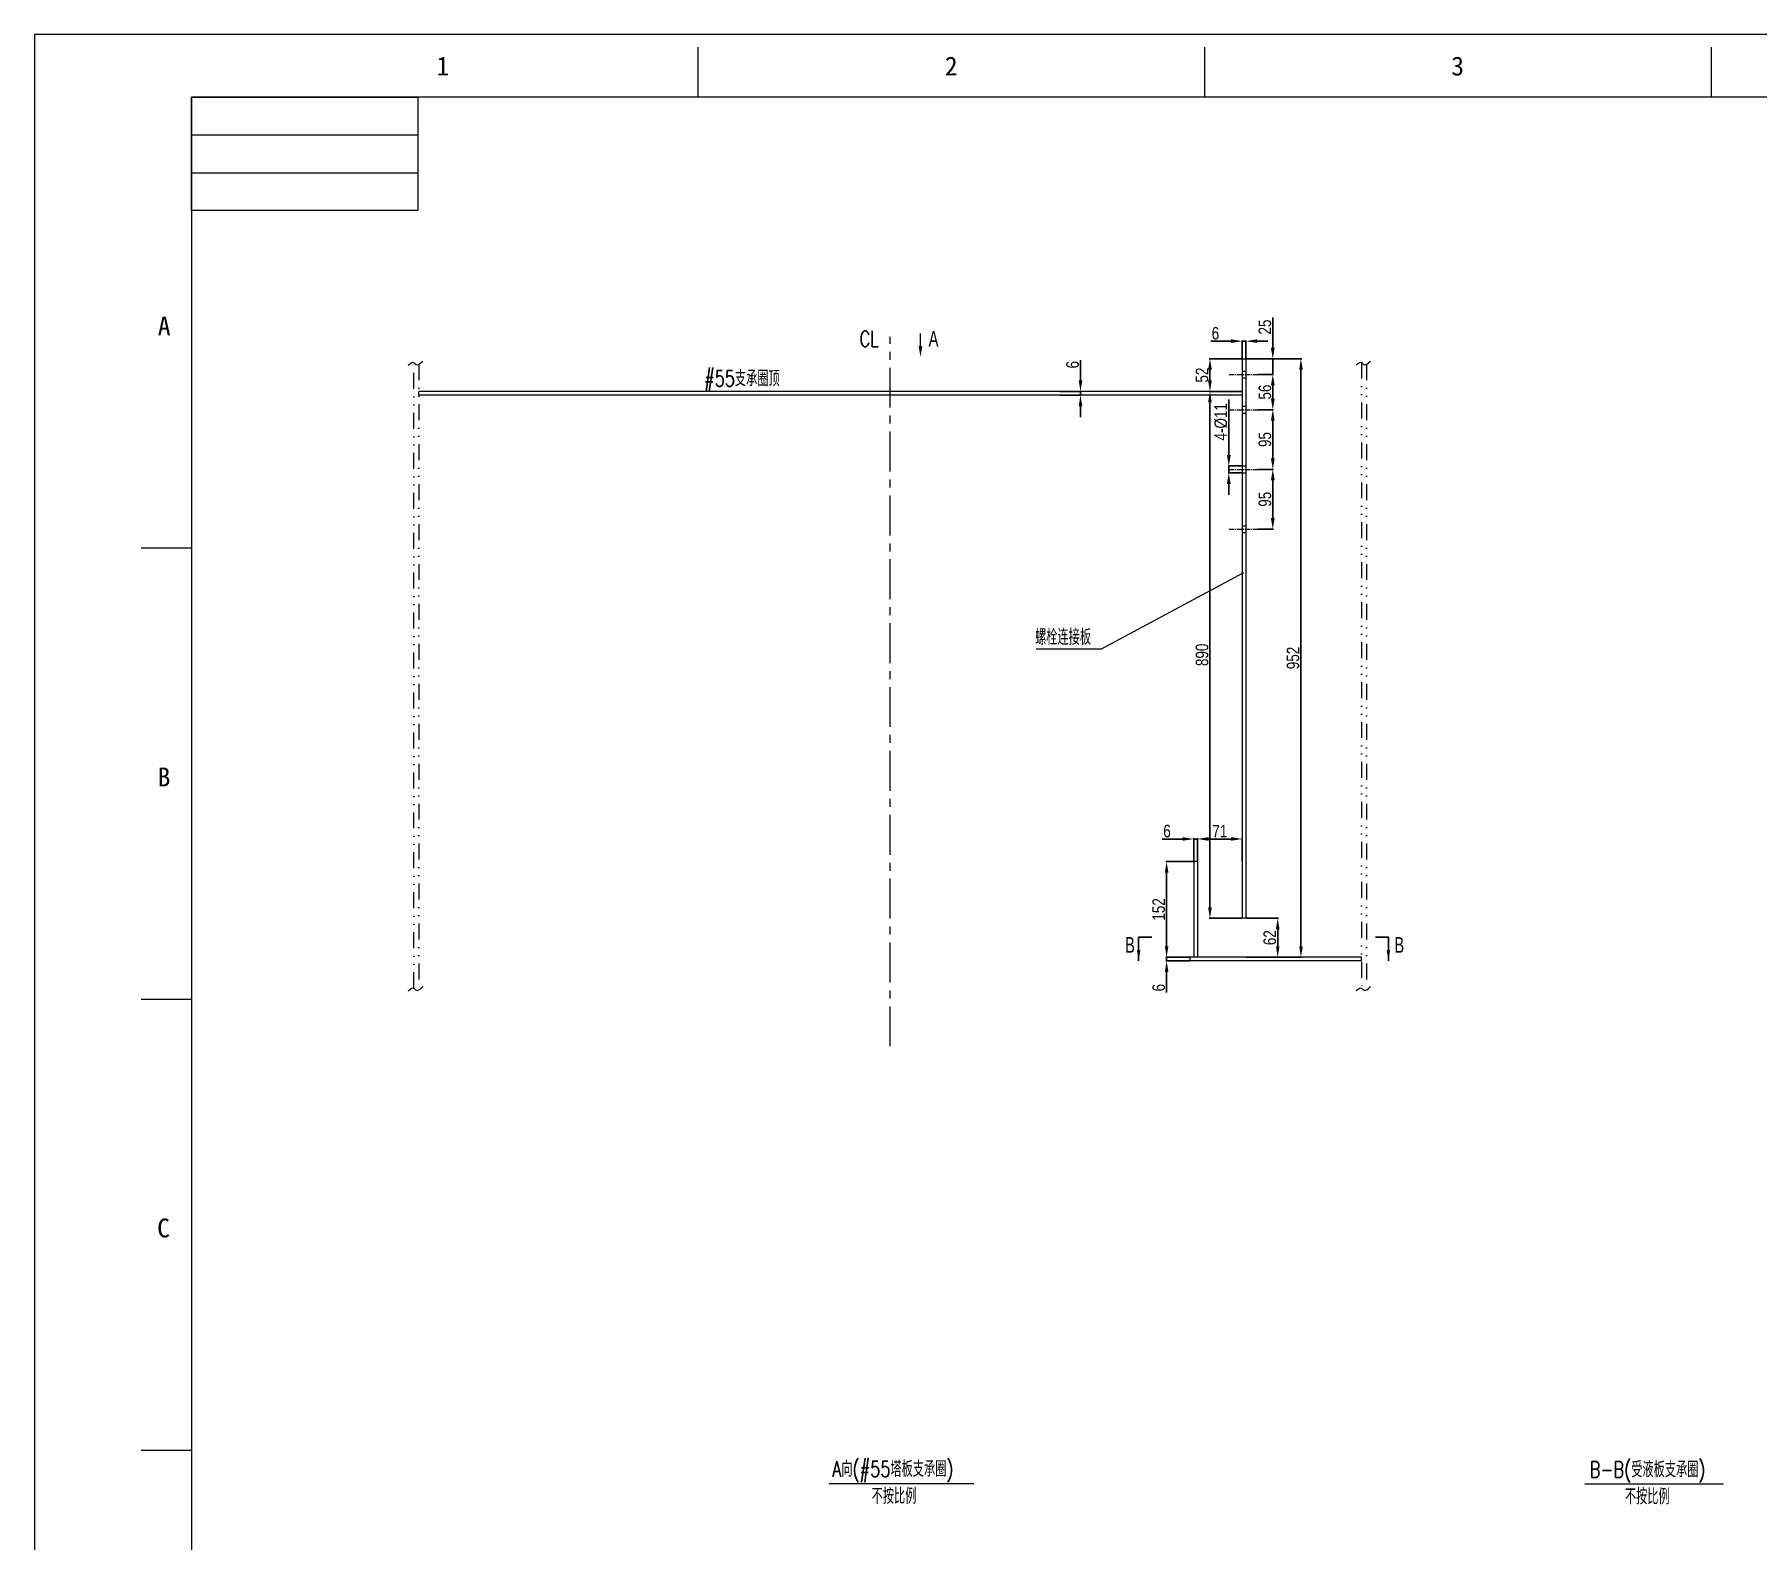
# Model space of a CAD drawing. Header units: millimetres. Extents: x 8160 to 405605, y -30951 to 80400.
# Drawn here: x 358507 to 369472, y 20978 to 30562 of the extents above; entities that cross this region are included whole.
import ezdxf

# ---------------------------------------------------------------- set-up
doc = ezdxf.new("R2010")
doc.units = ezdxf.units.MM
doc.linetypes.add('CENTER', pattern=[50.8, 31.75, -6.35, 6.35, -6.35])
doc.linetypes.add('DIVIDE', pattern=[31.75, 12.7, -6.35, 0, -6.35, 0, -6.35])
doc.layers.get('0').update_dxf_attribs({"lineweight": 13})
doc.layers.get('Defpoints').update_dxf_attribs({"lineweight": 13})
for name, color, linetype, lineweight in [('bh', 7, 'Continuous', 13), ('CENTER', 1, 'CENTER', 13), ('DIM', 7, 'Continuous', 13), ('DIVIDE', 3, 'DIVIDE', 13), ('PROFILE', 4, 'Continuous', 15), ('SEE', 2, 'Continuous', 13)]:
    doc.layers.add(name, color=color, linetype=linetype, lineweight=lineweight)
doc.styles.add('HZ', font='txt.shx', dxfattribs={"width": 0.75, "bigfont": 'tcc_hzdx.shx'})
doc.styles.add('HZDX', font='tcc_simp.shx', dxfattribs={"width": 0.8, "height": 80, "bigfont": 'hzdx.shx'})
doc.styles.add('图签', font='SimSun.ttf', dxfattribs={"height": 3})
doc.dimstyles.new('uni', dxfattribs={"dimtxt": 90, "dimasz": 70, "dimexe": 5, "dimexo": 0.625, "dimgap": 10, "dimtad": 1, "dimdec": 0, "dimdsep": 46, "dimtxsty": 'HZDX', "dimcen": 2.5, "dimadec": 0, "dimazin": 0, "dimtfac": 1, "dimtdec": 0, "dimtmove": 0, "dimatfit": 3, "dimfxl": 0, "dimarcsym": 0})

# ---------------------------------------------------------------- blocks, each defined once
blk = doc.blocks.new('*D334')
at = {"layer": 'Defpoints', "color": 0}
for p in [(365987, 28498), (366192, 28498), (366194, 28290)]:
    blk.add_point(p, dxfattribs=at)
at = {"layer": 'DIM', "color": 0, "lineweight": -2}
for p, q in [((366191, 28498), (365982, 28498)), ((365987, 28360), (365987, 28428)), ((366194, 28290), (365982, 28290))]:
    blk.add_line(p, q, dxfattribs=at)
at = {"layer": 'DIM', "color": 0}
for points in [[(365975, 28428), (365999, 28428), (365987, 28498)], [(365975, 28360), (365999, 28360), (365987, 28290)]]:
    blk.add_solid(points, dxfattribs=at)
at = {"layer": 'DIM', "color": 0, "insert": (365937, 28394), "char_height": 80, "attachment_point": 5, "rotation": 90, "style": 'HZDX'}
blk.add_mtext('52', dxfattribs=at)
blk = doc.blocks.new('*D335')
at = {"layer": 'Defpoints', "color": 0}
for p in [(366192, 28290), (365987, 24938), (366192, 24938)]:
    blk.add_point(p, dxfattribs=at)
at = {"layer": 'DIM', "color": 0, "lineweight": -2}
for p, q in [((366191, 28290), (365982, 28290)), ((365987, 28220), (365987, 25008)), ((366191, 24938), (365982, 24938))]:
    blk.add_line(p, q, dxfattribs=at)
at = {"layer": 'DIM', "color": 0}
for points in [[(365975, 28220), (365999, 28220), (365987, 28290)], [(365975, 25008), (365999, 25008), (365987, 24938)]]:
    blk.add_solid(points, dxfattribs=at)
at = {"layer": 'DIM', "color": 0, "insert": (365937, 26614), "char_height": 80, "attachment_point": 5, "rotation": 90, "style": 'HZDX'}
blk.add_mtext('890', dxfattribs=at)
blk = doc.blocks.new('*D340')
at = {"layer": 'Defpoints', "color": 0}
for p in [(366216, 28498), (366387, 28498), (366291, 28398)]:
    blk.add_point(p, dxfattribs=at)
at = {"layer": 'DIM', "color": 0, "lineweight": -2}
for p, q in [((366387, 28568), (366387, 28761)), ((366217, 28498), (366392, 28498)), ((366387, 28398), (366387, 28498)), ((366292, 28398), (366392, 28398)), ((366387, 28328), (366387, 28258))]:
    blk.add_line(p, q, dxfattribs=at)
at = {"layer": 'DIM', "color": 0}
for points in [[(366375, 28568), (366399, 28568), (366387, 28498)], [(366375, 28328), (366399, 28328), (366387, 28398)]]:
    blk.add_solid(points, dxfattribs=at)
at = {"layer": 'DIM', "color": 0, "insert": (366337, 28700), "char_height": 80, "attachment_point": 5, "rotation": 90, "style": 'HZDX'}
blk.add_mtext('25', dxfattribs=at)
blk = doc.blocks.new('*D341')
at = {"layer": 'Defpoints', "color": 0}
for p in [(366291, 28398), (366291, 28174), (366387, 28174)]:
    blk.add_point(p, dxfattribs=at)
at = {"layer": 'DIM', "color": 0, "lineweight": -2}
for p, q in [((366292, 28398), (366392, 28398)), ((366387, 28328), (366387, 28244)), ((366292, 28174), (366392, 28174))]:
    blk.add_line(p, q, dxfattribs=at)
at = {"layer": 'DIM', "color": 0}
for points in [[(366375, 28328), (366399, 28328), (366387, 28398)], [(366375, 28244), (366399, 28244), (366387, 28174)]]:
    blk.add_solid(points, dxfattribs=at)
at = {"layer": 'DIM', "color": 0, "insert": (366337, 28286), "char_height": 80, "attachment_point": 5, "rotation": 90, "style": 'HZDX'}
blk.add_mtext('56', dxfattribs=at)
blk = doc.blocks.new('*D342')
at = {"layer": 'Defpoints', "color": 0}
for p in [(366291, 28174), (366291, 27794), (366387, 27794)]:
    blk.add_point(p, dxfattribs=at)
at = {"layer": 'DIM', "color": 0, "lineweight": -2}
for p, q in [((366292, 28174), (366392, 28174)), ((366387, 28104), (366387, 27864)), ((366292, 27794), (366392, 27794))]:
    blk.add_line(p, q, dxfattribs=at)
at = {"layer": 'DIM', "color": 0}
for points in [[(366375, 28104), (366399, 28104), (366387, 28174)], [(366375, 27864), (366399, 27864), (366387, 27794)]]:
    blk.add_solid(points, dxfattribs=at)
at = {"layer": 'DIM', "color": 0, "insert": (366337, 27984), "char_height": 80, "attachment_point": 5, "rotation": 90, "style": 'HZDX'}
blk.add_mtext('95', dxfattribs=at)
blk = doc.blocks.new('*D336')
at = {"layer": 'Defpoints', "color": 0}
for p in [(366107, 27816), (366192, 27816), (366192, 27772)]:
    blk.add_point(p, dxfattribs=at)
at = {"layer": 'DIM', "color": 0, "lineweight": -2}
for p, q in [((366107, 27886), (366107, 28238)), ((366191, 27816), (366102, 27816)), ((366191, 27772), (366102, 27772)), ((366107, 27772), (366107, 27816)), ((366107, 27702), (366107, 27632))]:
    blk.add_line(p, q, dxfattribs=at)
at = {"layer": 'DIM', "color": 0}
for points in [[(366095, 27886), (366119, 27886), (366107, 27816)], [(366095, 27702), (366119, 27702), (366107, 27772)]]:
    blk.add_solid(points, dxfattribs=at)
at = {"layer": 'DIM', "color": 0, "insert": (366057, 28097), "char_height": 80, "attachment_point": 5, "rotation": 90, "style": 'HZDX'}
blk.add_mtext('4-%%C11', dxfattribs=at)
blk = doc.blocks.new('*D337')
at = {"layer": 'Defpoints', "color": 0}
for p in [(365032, 28290), (365163, 28290), (365032, 28266)]:
    blk.add_point(p, dxfattribs=at)
at = {"layer": 'DIM', "color": 0, "lineweight": -2}
for p, q in [((365163, 28360), (365163, 28489)), ((365032, 28290), (365168, 28290)), ((365163, 28266), (365163, 28290)), ((365032, 28266), (365168, 28266)), ((365163, 28196), (365163, 28126))]:
    blk.add_line(p, q, dxfattribs=at)
at = {"layer": 'DIM', "color": 0}
for points in [[(365152, 28360), (365175, 28360), (365163, 28290)], [(365152, 28196), (365175, 28196), (365163, 28266)]]:
    blk.add_solid(points, dxfattribs=at)
at = {"layer": 'DIM', "color": 0, "insert": (365113, 28460), "char_height": 80, "attachment_point": 5, "rotation": 90, "style": 'HZDX'}
blk.add_mtext('6', dxfattribs=at)
blk = doc.blocks.new('*D338')
at = {"layer": 'Defpoints', "color": 0}
for p in [(366216, 28498), (366566, 28498), (366216, 24690)]:
    blk.add_point(p, dxfattribs=at)
at = {"layer": 'DIM', "color": 0, "lineweight": -2}
for p, q in [((366217, 28498), (366571, 28498)), ((366566, 24760), (366566, 28428)), ((366217, 24690), (366571, 24690))]:
    blk.add_line(p, q, dxfattribs=at)
at = {"layer": 'DIM', "color": 0}
for points in [[(366555, 28428), (366578, 28428), (366566, 28498)], [(366555, 24760), (366578, 24760), (366566, 24690)]]:
    blk.add_solid(points, dxfattribs=at)
at = {"layer": 'DIM', "color": 0, "insert": (366516, 26594), "char_height": 80, "attachment_point": 5, "rotation": 90, "style": 'HZDX'}
blk.add_mtext('952', dxfattribs=at)
blk = doc.blocks.new('*D343')
at = {"layer": 'Defpoints', "color": 0}
for p in [(366192, 28610), (366192, 28498), (366216, 28498)]:
    blk.add_point(p, dxfattribs=at)
at = {"layer": 'DIM', "color": 0, "lineweight": -2}
for p, q in [((366122, 28610), (365992, 28610)), ((366192, 28498), (366192, 28615)), ((366216, 28610), (366192, 28610)), ((366216, 28498), (366216, 28615)), ((366286, 28610), (366356, 28610))]:
    blk.add_line(p, q, dxfattribs=at)
at = {"layer": 'DIM', "color": 0}
for points in [[(366122, 28622), (366122, 28599), (366192, 28610)], [(366286, 28622), (366286, 28599), (366216, 28610)]]:
    blk.add_solid(points, dxfattribs=at)
at = {"layer": 'DIM', "color": 0, "insert": (366022, 28660), "char_height": 80, "attachment_point": 5, "style": 'HZDX'}
blk.add_mtext('6', dxfattribs=at)
blk = doc.blocks.new('*D339')
at = {"layer": 'Defpoints', "color": 0}
for p in [(366291, 27794), (366291, 27414), (366387, 27414)]:
    blk.add_point(p, dxfattribs=at)
at = {"layer": 'DIM', "color": 0, "lineweight": -2}
for p, q in [((366292, 27794), (366392, 27794)), ((366387, 27724), (366387, 27484)), ((366292, 27414), (366392, 27414))]:
    blk.add_line(p, q, dxfattribs=at)
at = {"layer": 'DIM', "color": 0}
for points in [[(366375, 27724), (366399, 27724), (366387, 27794)], [(366375, 27484), (366399, 27484), (366387, 27414)]]:
    blk.add_solid(points, dxfattribs=at)
at = {"layer": 'DIM', "color": 0, "insert": (366337, 27604), "char_height": 80, "attachment_point": 5, "rotation": 90, "style": 'HZDX'}
blk.add_mtext('95', dxfattribs=at)
blk = doc.blocks.new('*D344')
at = {"layer": 'Defpoints', "color": 0}
for p in [(366216, 24938), (366418, 24938), (366217, 24690)]:
    blk.add_point(p, dxfattribs=at)
at = {"layer": 'DIM', "color": 0, "lineweight": -2}
for p, q in [((366217, 24938), (366423, 24938)), ((366418, 24760), (366418, 24868)), ((366217, 24690), (366423, 24690))]:
    blk.add_line(p, q, dxfattribs=at)
at = {"layer": 'DIM', "color": 0}
for points in [[(366407, 24868), (366430, 24868), (366418, 24938)], [(366407, 24760), (366430, 24760), (366418, 24690)]]:
    blk.add_solid(points, dxfattribs=at)
at = {"layer": 'DIM', "color": 0, "insert": (366368, 24814), "char_height": 80, "attachment_point": 5, "rotation": 90, "style": 'HZDX'}
blk.add_mtext('62', dxfattribs=at)
blk = doc.blocks.new('*D345')
at = {"layer": 'Defpoints', "color": 0}
for p in [(365861, 24690), (365711, 24666), (365861, 24666)]:
    blk.add_point(p, dxfattribs=at)
at = {"layer": 'DIM', "color": 0, "lineweight": -2}
for p, q in [((365711, 24760), (365711, 24830)), ((365860, 24690), (365706, 24690)), ((365711, 24690), (365711, 24666)), ((365860, 24666), (365706, 24666)), ((365711, 24596), (365711, 24466))]:
    blk.add_line(p, q, dxfattribs=at)
at = {"layer": 'DIM', "color": 0}
for points in [[(365700, 24760), (365723, 24760), (365711, 24690)], [(365700, 24596), (365723, 24596), (365711, 24666)]]:
    blk.add_solid(points, dxfattribs=at)
at = {"layer": 'DIM', "color": 0, "insert": (365661, 24496), "char_height": 80, "attachment_point": 5, "rotation": 90, "style": 'HZDX'}
blk.add_mtext('6', dxfattribs=at)
blk = doc.blocks.new('*D346')
at = {"layer": 'Defpoints', "color": 0}
for p in [(365711, 25298), (365884, 25298), (365860, 24690)]:
    blk.add_point(p, dxfattribs=at)
at = {"layer": 'DIM', "color": 0, "lineweight": -2}
for p, q in [((365883, 25298), (365706, 25298)), ((365711, 24760), (365711, 25228)), ((365859, 24690), (365706, 24690))]:
    blk.add_line(p, q, dxfattribs=at)
at = {"layer": 'DIM', "color": 0}
for points in [[(365700, 25228), (365723, 25228), (365711, 25298)], [(365700, 24760), (365723, 24760), (365711, 24690)]]:
    blk.add_solid(points, dxfattribs=at)
at = {"layer": 'DIM', "color": 0, "insert": (365661, 24994), "char_height": 80, "attachment_point": 5, "rotation": 90, "style": 'HZDX'}
blk.add_mtext('152', dxfattribs=at)
blk = doc.blocks.new('*D347')
at = {"layer": 'Defpoints', "color": 0}
for p in [(366192, 25442), (365908, 25298), (366192, 25298)]:
    blk.add_point(p, dxfattribs=at)
at = {"layer": 'DIM', "color": 0, "lineweight": -2}
for p, q in [((365908, 25298), (365908, 25447)), ((365978, 25442), (366122, 25442)), ((366192, 25298), (366192, 25447))]:
    blk.add_line(p, q, dxfattribs=at)
at = {"layer": 'DIM', "color": 0}
for points in [[(365978, 25454), (365978, 25431), (365908, 25442)], [(366122, 25454), (366122, 25431), (366192, 25442)]]:
    blk.add_solid(points, dxfattribs=at)
at = {"layer": 'DIM', "color": 0, "insert": (366050, 25492), "char_height": 80, "attachment_point": 5, "style": 'HZDX'}
blk.add_mtext('71', dxfattribs=at)
blk = doc.blocks.new('*D796')
at = {"layer": 'bh', "color": 0, "lineweight": -2}
for p, q in [((365814, 25442), (365684, 25442)), ((365884, 25298), (365884, 25447)), ((365908, 25442), (365884, 25442)), ((365908, 25298), (365908, 25447)), ((365978, 25442), (366048, 25442))]:
    blk.add_line(p, q, dxfattribs=at)
at = {"layer": 'bh', "color": 0}
for points in [[(365814, 25454), (365814, 25431), (365884, 25442)], [(365978, 25454), (365978, 25431), (365908, 25442)]]:
    blk.add_solid(points, dxfattribs=at)
at = {"layer": 'Defpoints', "color": 0}
for p in [(365884, 25442), (365884, 25298), (365908, 25298)]:
    blk.add_point(p, dxfattribs=at)
at = {"layer": 'bh', "color": 0, "insert": (365714, 25492), "char_height": 80, "attachment_point": 5, "style": 'HZDX'}
blk.add_mtext('6', dxfattribs=at)

msp = doc.modelspace()

# ---------------------------------------------------------------- linework, layer by layer
at = {"color": 7}
for p, q in [((392146.8, 30561.8), (358506.8, 30561.8)), ((358506.8, 30561.8), (358506.8, 6801.8)), ((362730.8, 30161.8), (362730.8, 30481.8)), ((365954.8, 30161.8), (365954.8, 30481.8)), ((369178.8, 30161.8), (369178.8, 30481.8)), ((391746.8, 30161.8), (359506.8, 30161.8)), ((359506.8, 30161.8), (359506.8, 7201.8)), ((359506.8, 30161.8), (360946.8, 30161.8)), ((359506.8, 29441.8), (359506.8, 30161.8)), ((359506.8, 30161.8), (360946.8, 30161.8)), ((359506.8, 29921.8), (359506.8, 30161.8)), ((360946.8, 30161.8), (360946.8, 29441.8)), ((360946.8, 30161.8), (360946.8, 29921.8)), ((360946.8, 29921.8), (359506.8, 29921.8)), ((359506.8, 29681.8), (360946.8, 29681.8)), ((359506.8, 29441.8), (359506.8, 29681.8)), ((360946.8, 29681.8), (360946.8, 29441.8)), ((360946.8, 29441.8), (359506.8, 29441.8)), ((360946.8, 29441.8), (359506.8, 29441.8)), ((359506.8, 27291.8), (359186.8, 27291.8)), ((359506.8, 24421.8), (359186.8, 24421.8)), ((359506.8, 21551.8), (359186.8, 21551.8))]:
    msp.add_line(p, q, dxfattribs=at)
at = {"layer": 'CENTER', "color": 7, "ltscale": 8}
msp.add_line((363951.9, 24123), (363951.9, 28636.6), dxfattribs=at)
at = {"layer": 'CENTER', "color": 7}
for p, q in [((366109.7, 28397.9), (366291.4, 28397.9)), ((366109.7, 28173.9), (366291.4, 28173.9)), ((366109.7, 27793.9), (366291.4, 27793.9)), ((366109.7, 27413.9), (366291.4, 27413.9))]:
    msp.add_line(p, q, dxfattribs=at)
at = {"layer": 'DIM', "color": 7}
for p, q in [((365297.4, 26652.6), (366203.6, 27139)), ((364880.3, 26652.6), (365297.4, 26652.6)), ((363563.3, 21341.5), (364483.7, 21341.5)), ((368372.4, 21338.1), (369254.3, 21338.1))]:
    msp.add_line(p, q, dxfattribs=at)
at = {"layer": 'DIVIDE', "color": 7, "ltscale": 8}
for p, q in [((360919.9, 24493.4), (360919.9, 28474.3)), ((360951.9, 28463), (360951.9, 24482.1)), ((366951.9, 28474.3), (366951.9, 24493.4)), ((366983.9, 28463), (366983.9, 24482.1))]:
    msp.add_line(p, q, dxfattribs=at)
at = {"layer": 'PROFILE', "color": 7}
for p, q in [((366191.9, 28497.9), (366191.9, 24937.9)), ((366191.9, 28497.9), (366215.9, 28497.9)), ((366191.9, 28419.9), (366215.9, 28419.9)), ((366215.9, 28497.9), (366215.9, 24937.9)), ((366191.9, 28289.9), (360951.9, 28289.9)), ((360951.9, 28265.9), (360951.9, 28289.9)), ((366191.9, 28375.9), (366215.9, 28375.9)), ((366191.9, 28265.9), (360951.9, 28265.9)), ((366191.9, 28195.9), (366215.9, 28195.9)), ((366191.9, 28151.9), (366215.9, 28151.9)), ((366191.9, 27815.9), (366215.9, 27815.9)), ((366191.9, 27771.9), (366215.9, 27771.9)), ((366191.9, 27435.9), (366215.9, 27435.9)), ((366191.9, 27391.9), (366215.9, 27391.9)), ((365907.9, 25297.9), (365883.9, 25297.9)), ((365883.9, 25297.9), (365883.9, 24689.9)), ((365907.9, 25297.9), (365907.9, 24689.9)), ((366215.9, 24937.9), (366191.9, 24937.9)), ((366951.9, 24689.9), (365859.9, 24689.9)), ((365859.9, 24689.9), (365859.9, 24665.9)), ((366951.9, 24665.9), (366951.9, 24689.9)), ((366951.9, 24665.9), (365859.9, 24665.9))]:
    msp.add_line(p, q, dxfattribs=at)
at = {"layer": 'SEE', "color": 7}
msp.add_line((364144.8, 28578.8), (364144.8, 28659.5), dxfattribs=at)
for points in [[(360885.5, 28456.6), (360919.7, 28474.4), (360931.5, 28462.5), (360977.6, 28483.3)], [(366917.5, 28456.6), (366951.7, 28474.4), (366963.5, 28462.5), (367009.6, 28483.3)], [(360885.5, 24475.7), (360919.7, 24493.6), (360931.5, 24481.7), (360977.6, 24502.5)], [(366917.5, 24475.7), (366951.7, 24493.6), (366963.5, 24481.7), (367009.6, 24502.5)]]:
    msp.add_spline(points, degree=3, dxfattribs=at)
msp.add_solid([(364156.5, 28578.8), (364144.8, 28508.8), (364133.1, 28578.8)], dxfattribs=at)

# ---------------------------------------------------------------- texts
at = {"color": 7, "style": '图签'}
for s, p in [('1', (361065.2, 30300.8)), ('2', (364299.9, 30300.8)), ('3', (367522.5, 30300.8)), ('A', (359291.5, 28646.8)), ('B', (359290.2, 25776.8)), ('C', (359287.5, 22906.8))]:
    msp.add_text(s, height=120, dxfattribs=at).set_placement(p)
at = {"layer": 'DIM', "color": 7, "style": 'HZ', "width": 0.75}
for s, p in [('CL', (363757.8, 28575)), ('#55支承圈顶', (362768, 28322.5)), ('螺栓连接板', (364874.3, 26677)), ('A向(#55塔板支承圈)', (363583.6, 21383.3)), ('B-B(受液板支承圈)', (368404.3, 21379.9)), ('不按比例', (363834, 21211)), ('不按比例', (368627.5, 21207.7))]:
    msp.add_text(s, height=100, dxfattribs=at).set_placement(p)
at = {"layer": 'SEE', "color": 7, "style": 'HZDX', "width": 0.7}
for s, p in [('A', (364196.8, 28574.8)), ('B', (365446.8, 24718.1)), ('B', (367160.5, 24718.1))]:
    msp.add_text(s, height=100, dxfattribs=at).set_placement(p)

# ---------------------------------------------------------------- dimensions: what is measured, and where the dimension line sits
at = {"layer": 'bh', "color": 7}
dim = msp.add_linear_dim(base=(365883.9, 25442.3), p1=(365907.9, 25297.9), p2=(365883.9, 25297.9), text='6', dimstyle='uni', dxfattribs=at)
dim.commit()
dim.dimension.update_dxf_attribs({"geometry": '*D796', "text_midpoint": (365714.1, 25492.3)})
at = {"layer": 'DIM', "color": 7}
for base, p1, p2, angle, text, picture, middle in [((366387.1, 28497.9), (366291.4, 28397.9), (366215.9, 28497.9), 90, '25', '*D340', (366337.1, 28699.7)), ((366191.9, 28610.2), (366215.9, 28497.9), (366191.9, 28497.9), 180, '6', '*D343', (366022.1, 28660.2)), ((365163.2, 28289.9), (365031.5, 28265.9), (365031.5, 28289.9), 90, '6', '*D337', (365113.2, 28459.7)), ((365987, 28497.9), (366194.4, 28289.9), (366191.9, 28497.9), 90, '52', '*D334', (365937, 28393.9)), ((366566.4, 28497.9), (366215.9, 24689.9), (366215.9, 28497.9), 90, '952', '*D338', (366516.4, 26593.9)), ((365987, 24937.9), (366191.9, 28289.9), (366191.9, 24937.9), 90, '890', '*D335', (365937, 26613.9)), ((366387.1, 28173.9), (366291.4, 28397.9), (366291.4, 28173.9), 90, '56', '*D341', (366337.1, 28285.9)), ((366106.9, 27815.9), (366191.9, 27771.9), (366191.9, 27815.9), 90, '4-%%C11', '*D336', (366056.9, 28096.9)), ((366387.1, 27793.9), (366291.4, 28173.9), (366291.4, 27793.9), 90, '95', '*D342', (366337.1, 27983.9)), ((366387.1, 27413.9), (366291.4, 27793.9), (366291.4, 27413.9), 90, '95', '*D339', (366337.1, 27603.9)), ((365711.2, 25297.9), (365859.9, 24689.9), (365883.9, 25297.9), 90, '152', '*D346', (365661.2, 24993.9)), ((366418.3, 24937.9), (366216.5, 24689.9), (366215.9, 24937.9), 90, '62', '*D344', (366368.3, 24813.9)), ((365711.2, 24665.9), (365860.5, 24689.9), (365860.5, 24665.9), 90, '6', '*D345', (365661.2, 24496))]:
    dim = msp.add_linear_dim(base=base, p1=p1, p2=p2, angle=angle, text=text, dimstyle='uni', dxfattribs=at)
    dim.commit()
    dim.dimension.update_dxf_attribs({"geometry": picture, "text_midpoint": middle})
dim = msp.add_linear_dim(base=(366191.9, 25442.3), p1=(365907.9, 25297.9), p2=(366191.9, 25297.9), text='71', dimstyle='uni', dxfattribs=at)
dim.commit()
dim.dimension.update_dxf_attribs({"geometry": '*D347', "text_midpoint": (366049.9, 25492.3)})

# ---------------------------------------------------------------- leaders
at = {"layer": 'SEE', "color": 7}
for points in [[(365533.3, 24666.6), (365533.3, 24817.3), (365616.4, 24817.3)], [(367122.7, 24666.6), (367122.7, 24817.3), (367039.6, 24817.3)]]:
    msp.add_leader(points, dimstyle='uni', override={"dimgap": 10, "dimtad": 0}, dxfattribs=at)

doc.saveas('drawing.dxf')
